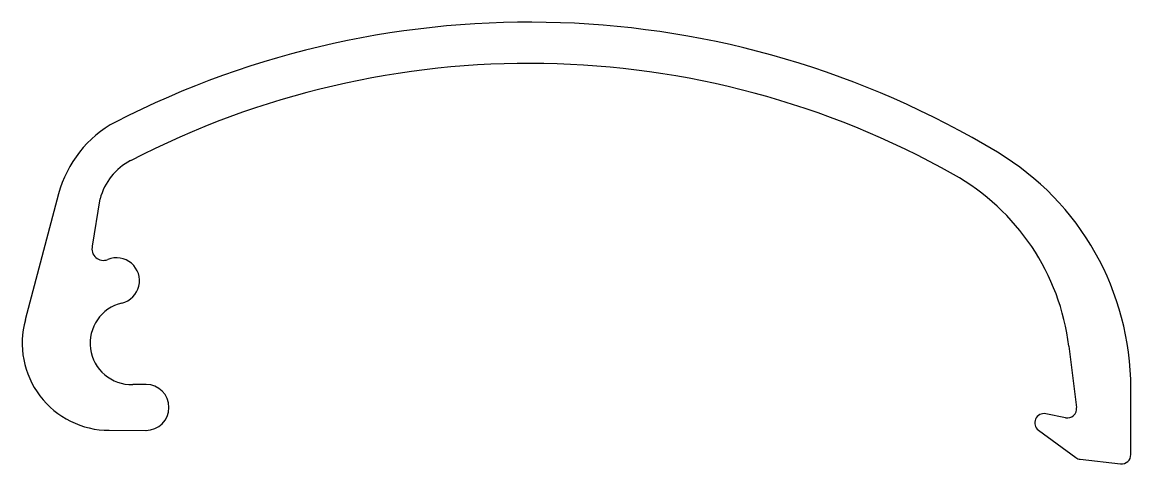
# Model space of a CAD drawing. Extents: x 1055.7 to 1079.9, y 1969 to 1978.7.
import ezdxf

# ---------------------------------------------------------------- set-up
doc = ezdxf.new("R2010")
doc.units = 0
doc.layers.get('0').update_dxf_attribs({"linetype": 'CONTINUOUS'})

msp = doc.modelspace()

# ---------------------------------------------------------------- linework, layer by layer
at = {"color": 7, "linetype": 'CONTINUOUS'}
for p, q in [((1056.525, 1974.913), (1055.799, 1972.166)), ((1057.259, 1973.776), (1057.428, 1974.806)), ((1078.53, 1971.592), (1078.696, 1970.255)), ((1058.429, 1970.76), (1058.138, 1970.76)), ((1079.879, 1969.231), (1079.879, 1970.68)), ((1078.458, 1970.034), (1078.026, 1970.121)), ((1057.628, 1969.761), (1058.428, 1969.76)), ((1077.868, 1969.764), (1078.68, 1969.168)), ((1078.776, 1969.131), (1079.657, 1969.032))]:
    msp.add_line(p, q, dxfattribs=at)
for centre, radius, start, end in [((1066.777, 1958.89), 19.763, 58.9351, 117.1375), ((1066.777, 1958.898), 18.857, 60.6573, 117.4236), ((1058.942, 1974.274), 2.5, 118.162, 165.1916), ((1058.697, 1974.471), 1.313, 117.4236, 165.1916), ((1073.879, 1970.68), 6, 360, 58.9351), ((1073.568, 1970.977), 5, 7.0608, 60.6573), ((1057.499, 1973.713), 0.249, 165.1916, 292.4383), ((1057.785, 1973.021), 0.5, 283.4555, 112.4383), ((1058.111, 1971.659), 0.9, 103.4555, 271.7156), ((1057.63, 1971.66), 1.899, 164.5602, 269.938), ((1058.428, 1970.26), 0.5, 269.938, 89.8886), ((1077.986, 1969.925), 0.2, 78.6108, 233.7484), ((1078.497, 1970.23), 0.2, 258.6108, 7.0608), ((1078.798, 1969.33), 0.2, 233.7484, 263.6116), ((1079.679, 1969.231), 0.2, 263.6116, 0)]:
    msp.add_arc(centre, radius, start, end, dxfattribs=at)

doc.saveas('drawing.dxf')
